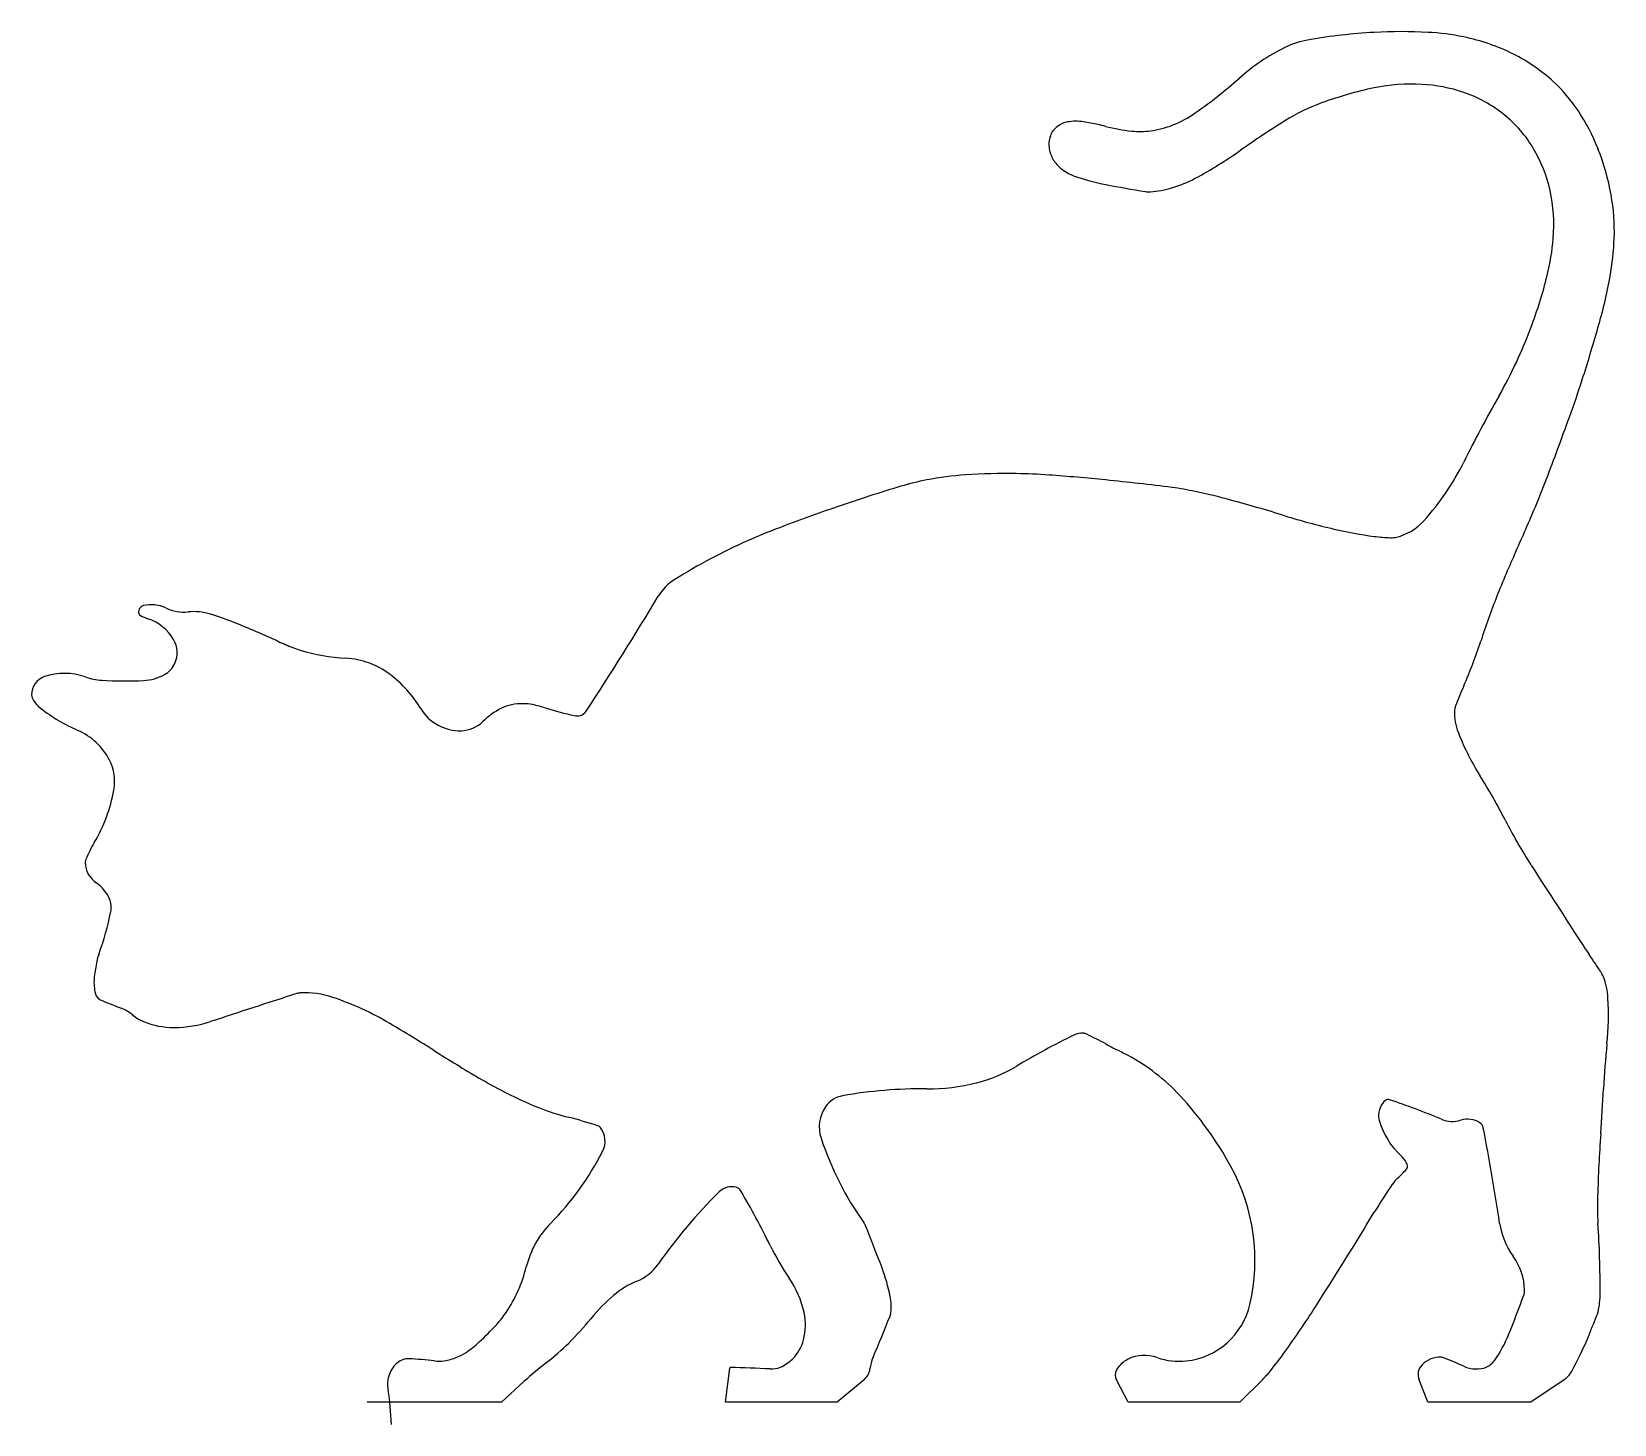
# Model space of a CAD drawing. Header units: metres. Extents: x 0 to 12.2, y -0.2 to 10.6.
import ezdxf

# ---------------------------------------------------------------- set-up
doc = ezdxf.new("R2010")
doc.units = ezdxf.units.M

msp = doc.modelspace()

# ---------------------------------------------------------------- linework, layer by layer
at = {"layer": 'CUT'}
for p, q in [((5.349, 0), (5.383, 0.262)), ((3.796, 0.158), (3.623, 0)), ((6.419, 0.172), (6.212, 0)), ((8.455, 0), (8.365, 0.172)), ((9.49, 0.172), (9.317, 0)), ((10.767, 0), (10.698, 0.172)), ((11.816, 0.172), (11.561, 0)), ((2.761, 0), (2.588, 0)), ((2.774, -0.172), (2.761, 0)), ((3.623, 0), (2.761, 0)), ((6.212, 0), (5.349, 0)), ((9.317, 0), (8.455, 0)), ((11.561, 0), (10.767, 0))]:
    msp.add_line(p, q, dxfattribs=at)
for centre, radius, start, end in [((9.96205, 9.83237), 0.679925, 99.4854, 116.093), ((10.6055, 6.08373), 4.48338, 93.2288, 99.7015), ((10.559, 6.66799), 3.89746, 86.9702, 93.0298), ((10.6801, 8.76422), 1.79779, 78.3548, 87.2937), ((10.7196, 8.97579), 1.58261, 63.4907, 78.2093), ((10.3689, 9.01629), 1.5918, 116.325, 131.796), ((10.8292, 9.19953), 1.33346, 47.3311, 63.4145), ((6.97196, 12.8303), 3.51567, 304.673, 311.641), ((10.9088, 7.40994), 2.77822, 101.54, 110.276), ((10.6423, 8.70472), 1.4563, 86.9805, 101.458), ((10.6603, 8.97475), 1.18571, 71.1708, 87.1631), ((10.8982, 9.27173), 1.23361, 33.7454, 47.4149), ((10.4805, 8.57023), 1.5414, 110.289, 122.029), ((10.711, 9.12955), 1.02283, 51.0502, 71.0598), ((8.47742, 10.6481), 0.864581, 291.907, 304.893), ((10.7407, 9.16425), 0.977211, 30.6893, 51.1228), ((10.617, 9.08504), 1.57118, 21.5832, 33.7088), ((8.00364, 9.70852), 0.157973, 126.807, 160.211), ((8.01834, 9.68972), 0.181834, 99.6062, 126.966), ((8.05188, 9.51801), 0.356754, 80.6241, 100.315), ((7.52165, 6.28666), 3.63132, 78.8962, 80.6759), ((7.99778, 8.8107), 1.06301, 74.4918, 77.8781), ((8.60783, 11.0786), 1.28555, 255.318, 264.472), ((8.54702, 10.4061), 0.610332, 264.073, 277.53), ((8.53066, 10.5264), 0.731803, 277.565, 291.596), ((13.6153, 3.54325), 7.46575, 121.965, 125.105), ((8.04118, 9.69713), 0.19716, 160.791, 189.969), ((8.08897, 9.70309), 0.245265, 189.408, 210.666), ((7.41191, 12.3545), 3.31017, 298.119, 305.242), ((10.6495, 9.10883), 1.08391, 12.4227, 30.7486), ((10.3426, 8.9774), 1.86592, 10.2055, 21.5574), ((8.08834, 9.70375), 0.245065, 210.872, 231.862), ((8.16854, 9.80014), 0.370423, 231.312, 250.024), ((8.58113, 10.9671), 1.60812, 250.412, 259.28), ((8.51226, 10.3063), 0.985184, 286.556, 297.817), ((10.3194, 19.8435), 10.6531, 258.974, 260.647), ((8.612, 9.50715), 0.176785, 262.196, 274.866), ((8.57448, 10.0722), 0.743029, 274.053, 287.103), ((10.4729, 9.0727), 1.26413, 355.431, 12.3), ((10.6531, 9.03015), 1.55096, 357.851, 10.32), ((9.99033, 9.11004), 1.74813, 345.928, 355.471), ((10.0938, 9.05155), 2.11066, 349.778, 357.84), ((8.10171, 9.57908), 3.69411, 339.461, 345.994), ((8.29664, 9.38074), 3.93775, 343.798, 349.705), ((8.12654, 9.57216), 3.66844, 330.361, 339.426), ((-2.36691, 12.4562), 15.0359, 342.297, 343.882), ((4.15621, 10.3924), 8.19417, 340.016, 342.175), ((20.4784, 2.55255), 10.5387, 150.4, 153.548), ((-19.5297, 18.9336), 33.373, 339.252, 340.133), ((9.21378, 8.15915), 2.04403, 318.135, 333.497), ((7.27815, 5.15277), 1.99206, 100.884, 106.781), ((7.38125, 4.60503), 2.54942, 94.0769, 100.835), ((7.50597, 2.84202), 4.31683, 88.8581, 94.0645), ((7.50233, 2.18063), 4.97818, 86.053, 88.9679), ((6.78292, -7.5987), 14.7839, 84.1802, 85.8803), ((6.4477, -11.3723), 18.5721, 82.7422, 84.3319), ((5.68025, 9.4006), 6.42085, 337.099, 339.109), ((10.3729, -5.18633), 12.7844, 106.682, 108.994), ((8.49431, 4.80367), 2.26723, 77.837, 82.4042), ((7.93945, 2.13161), 4.99625, 74.8406, 78.0731), ((11.3438, -7.98063), 15.7426, 109.025, 110.779), ((6.17687, -4.40212), 11.7635, 72.7615, 74.8764), ((-1.65477, 12.4748), 14.374, 335.693, 337.189), ((7.37204, 2.48261), 4.55086, 110.76, 114.001), ((11.2181, 11.8563), 5.25853, 252.798, 257.076), ((10.8113, 10.0512), 3.40817, 256.955, 262.273), ((10.4252, 7.07254), 0.416659, 283.854, 318.233), ((7.42405, 2.37209), 4.67297, 114.032, 121.838), ((10.5175, 7.94753), 1.28411, 262.641, 268.283), ((10.4877, 6.83036), 0.166592, 267.004, 282.936), ((19.1723, 3.07077), 8.47776, 155.711, 158.252), ((5.16458, 6.01157), 0.389161, 121.888, 149), ((0.873236, 6.09245), 0.048855, 103.296, 202.193), ((0.922678, 5.88282), 0.264241, 64.8446, 103.275), ((1.17506, 6.41799), 0.327455, 244.677, 275.422), ((-18.6024, 20.2741), 27.3289, 326.841, 329.033), ((16.3667, 4.20026), 5.45332, 158.352, 162.214), ((0.845509, 6.08151), 0.019051, 203.212, 246.788), ((1.04194, 6.46318), 0.448262, 242.938, 251.135), ((0.78064, 5.69329), 0.364767, 30.7879, 71.3977), ((1.24872, 5.65493), 0.439157, 72.6058, 95.5819), ((0.633807, 3.676), 2.51141, 68.2114, 72.7153), ((-1.53023, -1.69019), 8.29752, 65.5963, 68.0899), ((0.921974, 5.77748), 0.200257, 335.362, 30.7924), ((3.0843, 8.49072), 2.88036, 245.678, 248.165), ((7.58537, 7.03127), 3.77307, 336.405, 342.011), ((2.25285, 6.40935), 0.639071, 247.956, 253.374), ((2.51664, 7.30406), 1.57185, 253.492, 266.585), ((0.252162, 5.13599), 0.481995, 70.3808, 108.528), ((0.936035, 5.77004), 0.184375, 298.496, 335.644), ((2.38617, 5.11194), 0.624149, 53.0907, 86.6168), ((0.145684, 5.45497), 0.145714, 108.686, 181.167), ((0.564882, 6.02043), 0.456105, 250.682, 266.873), ((0.719295, 8.43796), 2.87855, 266.429, 272.862), ((0.844127, 5.94104), 0.378506, 272.858, 298.374), ((2.20262, 4.86531), 0.931577, 31.1356, 53.1737), ((16.448, 3.18449), 5.88836, 156.622, 158.244), ((0.081754, 5.45379), 0.081774, 181.251, 214.049), ((0.222618, 5.54734), 0.250872, 213.74, 232.241), ((3.75631, 5.08341), 0.297163, 101.119, 116.653), ((3.78714, 4.95228), 0.431811, 88.8242, 101.778), ((3.78847, 5.00884), 0.375237, 78.8559, 88.8509), ((3.64627, 4.33797), 1.06099, 72.3478, 78.3233), ((0.910787, 6.43872), 1.37699, 232.315, 246.286), ((3.30249, 5.52873), 0.352887, 210.996, 271.706), ((3.89741, 4.80929), 0.605463, 116.951, 133.976), ((4.64446, 7.5054), 2.26001, 252.583, 258.218), ((4.20491, 5.39402), 0.10337, 257.765, 284.622), ((4.2117, 5.36879), 0.077236, 284.473, 326.361), ((11.3241, 5.30425), 0.352935, 172.716, 200.266), ((11.0457, 5.33879), 0.072398, 157.063, 171.889), ((0.154889, 4.7201), 0.500517, 27.2142, 66.1837), ((3.30566, 5.42286), 0.246965, 271.704, 313.932), ((12.7687, 5.84363), 1.89495, 200.436, 212.302), ((0.27987, 4.78388), 0.360206, 349.462, 27.2844), ((7.56598, 2.55703), 4.2589, 26.9316, 32.2716), ((-0.58191, 4.94224), 1.23641, 329.462, 349.551), ((14.8322, 6.24769), 3.89085, 206.922, 212.782), ((1.28612, 3.83518), 0.935021, 149.196, 158.029), ((0.503268, 4.15314), 0.09009, 159.289, 187.744), ((0.607769, 4.16438), 0.195174, 186.88, 235.777), ((179.514, 112.291), 199.761, 212.779, 212.994), ((0.335016, 3.76498), 0.288474, 23.2816, 55.5985), ((0.447789, 3.81396), 0.165525, 348.515, 23.1377), ((-1.40532, 4.17085), 2.05268, 339.471, 349.052), ((0.828094, 3.33433), 0.332251, 159.443, 168.952), ((13.4493, 4.47054), 1.76464, 212.979, 215.293), ((9.02578, 1.34828), 3.6498, 32.5872, 35.1781), ((2.10983, 3.08192), 1.6386, 168.878, 173.127), ((11.9254, 3.19831), 0.210289, 22.2699, 33.3783), ((0.844877, 3.23613), 0.364292, 173.399, 191.58), ((11.6465, 3.09108), 0.509014, 2.69337, 21.5441), ((0.603149, 3.18571), 0.117367, 191.156, 222.776), ((0.524709, 3.11318), 0.010535, 222.971, 255.102), ((6.14501, 17.1693), 15.1486, 248.211, 248.894), ((25.0081, -68.3484), 75.0954, 107.805, 108.339), ((2.07419, 3.04769), 0.106388, 92.2565, 105.924), ((2.11022, 2.50124), 0.654001, 71.106, 93.526), ((1.56213, 0.880482), 2.36492, 59.5399, 71.2579), ((9.86485, 2.98966), 2.29358, 354.278, 3.13256), ((0.58247, 2.75832), 0.29871, 49.3654, 68.901), ((0.98017, 3.2239), 0.313608, 229.62, 248.061), ((1.09576, 3.51243), 0.624436, 248.114, 270.205), ((1.09895, 3.78815), 0.900152, 269.94, 288.193), ((-3.53465, -7.76238), 12.3987, 57.6158, 59.4847), ((10.7989, -2.79068), 6.26214, 116.181, 120.805), ((8.09816, 2.70303), 0.140471, 85.1635, 116.263), ((8.10402, 2.769), 0.074246, 64.4844, 85.3786), ((6.91725, 0.283897), 2.82818, 61.1476, 64.4734), ((9.12252, 12.2039), 11.2415, 237.642, 239.701), ((9.45168, 4.86796), 2.40986, 240.963, 243.303), ((6.84178, -0.376058), 3.44776, 62.1017, 63.7072), ((18.994, 2.07151), 6.88166, 174.25, 177.131), ((7.0065, 3.56879), 1.14226, 284.112, 300.836), ((7.74106, 1.33395), 1.51572, 42.8106, 61.8993), ((5.38551, 5.7957), 3.82324, 239.603, 246.222), ((6.91276, 3.94285), 1.52789, 269.596, 284.101), ((6.28767, 2.16279), 0.201222, 99.9207, 145.417), ((6.87357, -1.17029), 3.5854, 89.5456, 99.967), ((6.83478, 0.49531), 2.7505, 28.6724, 42.7969), ((10.5331, 2.2122), 0.147641, 129.576, 195.801), ((10.459, 2.30082), 0.032136, 69.9167, 128.408), ((8.52849, -3.45469), 6.10276, 67.4382, 71.4498), ((-6.02375, 3.39601), 18.1712, 355.815, 356.908), ((4.62521, 4.08831), 1.95424, 246.437, 255.654), ((6.34601, 2.12107), 0.272937, 145.159, 198.382), ((3.00297, -2.16626), 4.50729, 72.3979, 75.3753), ((4.35574, 2.09551), 0.035985, 40.7543, 73.4352), ((4.24983, 2.01058), 0.17172, 332.391, 39.1511), ((10.9518, 2.32876), 0.582267, 195.618, 227.714), ((10.956, 2.383), 0.21954, 246.942, 286.952), ((11.072, 2.00486), 0.17599, 57.3238, 107.181), ((11.1367, 2.10439), 0.057262, 10.6746, 58.0861), ((-4.44035, -0.943304), 15.9297, 8.38635, 11.0688), ((8.41686, 2.8043), 2.45359, 198.273, 215.485), ((23.9707, 1.23801), 11.9008, 175.991, 178.32), ((2.39875, 2.96166), 2.25283, 315.406, 332.774), ((10.4272, 1.75076), 0.198288, 29.3681, 47.9515), ((10.5452, 1.81694), 0.062967, 355.501, 29.5566), ((7.92485, 1.09206), 1.50776, 347.004, 28.6512), ((10.6953, 1.54553), 0.242666, 132.305, 146.065), ((10.0037, 2.31472), 0.791728, 311.853, 318.971), ((10.579, 1.814), 0.029069, 319.185, 356.055), ((8.13164, -1.24524), 4.02768, 134.632, 145.034), ((5.39816, 1.52277), 0.13746, 75.7475, 134.389), ((5.41844, 1.60042), 0.057214, 29.9725, 76.2877), ((-0.197321, -1.6834), 6.56261, 26.1413, 30.314), ((14.3971, -0.9981), 4.73413, 145.534, 148.677), ((14.2531, 1.51504), 2.17928, 178.108, 183.553), ((4.51927, 0.869477), 0.726062, 135.32, 166.254), ((6.32799, 1.31789), 0.110184, 20.7921, 34.3135), ((-11.0656, -5.67516), 18.8569, 20.8453, 21.8959), ((-19.0606, 19.2671), 34.3823, 327.373, 328.813), ((11.8918, 1.46542), 0.579163, 188.481, 216.122), ((3.7358, 0.84712), 8.3592, 359.958, 3.65496), ((7.50327, 2.09453), 2.0148, 206.105, 214.408), ((11.0501, 0.852643), 0.461975, 1.16054, 35.9716), ((2.7525, 1.30187), 1.09285, 325.952, 346.244), ((4.52506, 1.27785), 0.373844, 292.313, 324.921), ((5.2483, 0.542452), 1.39832, 11.1978, 20.6245), ((4.91829, 0.319175), 0.662344, 112.296, 130.742), ((5.21518, 0.52758), 0.758414, 12.3661, 34.3946), ((11.4044, 0.86119), 0.107633, 339.218, 0.431206), ((5.42445, -0.271521), 1.44024, 130.662, 140.633), ((6.2241, 0.732699), 0.404157, 353.935, 11.605), ((8.84252, 0.879576), 0.565817, 276.136, 347.073), ((4.43946, 3.34916), 7.50355, 337.825, 340.326), ((11.4367, 0.838653), 0.658273, 346.949, 0.204305), ((2.98884, 1.13952), 0.80613, 317.798, 326.108), ((2.34833, 2.25547), 2.54074, 314.876, 320.577), ((5.50804, 0.593494), 0.458236, 345.66, 12.1576), ((-7.21474, 6.19321), 14.8985, 336.888, 338.207), ((6.5192, 0.701824), 0.10745, 338.245, 353.682), ((3.25508, 4.98954), 7.89012, 324.306, 327.317), ((-9.48205, 9.33977), 23.2316, 337.68, 338.119), ((12.0184, 0.700659), 0.06058, 342.061, 349.866), ((1.9685, 2.0805), 2.19411, 312.506, 317.494), ((10.4495, 0.903813), 1.01506, 325.097, 337.6), ((9.6365, 1.48296), 2.56161, 330.819, 337.846), ((3.14739, 0.67968), 0.359262, 291.318, 304.33), ((2.85408, 1.11286), 0.882399, 304.195, 312.569), ((2.85358, 1.74275), 1.82092, 307.855, 314.993), ((5.65031, 0.554811), 0.310827, 313.941, 346.073), ((7.1235, 2.20866), 3.12588, 321.036, 324.332), ((2.96828, 0.134618), 0.224416, 140.95, 170.411), ((2.92435, 0.16857), 0.168913, 105.925, 140.505), ((2.90207, 0.243906), 0.09036, 85.6038, 105.451), ((2.69966, -3.24185), 3.58197, 83.4863, 86.6495), ((3.13991, 0.587054), 0.272174, 262.844, 278.684), ((3.10177, 0.790385), 0.478983, 279.521, 291.588), ((5.69433, -1.92425), 2.81769, 127.706, 132.355), ((5.387, 0.262), 0.004, 90, 180), ((5.15851, -10.4004), 10.6689, 87.123, 88.7728), ((5.70421, 0.432216), 0.17751, 266.702, 293.151), ((5.64563, 0.558748), 0.316913, 293.896, 314.057), ((6.33903, 0.269056), 0.125758, 309.487, 353.583), ((6.791, 0.216), 0.329317, 156.938, 173.199), ((8.43501, 0.208573), 0.078987, 150.889, 207.583), ((8.54381, 0.147758), 0.203628, 115.857, 150.832), ((8.58136, 0.069019), 0.290861, 70.3845, 115.748), ((8.84788, 0.820014), 0.506026, 250.505, 276.254), ((10.7972, 0.211961), 0.106943, 135.438, 201.942), ((10.86, 0.150375), 0.194883, 87.0503, 135.488), ((10.8669, 0.283026), 0.062052, 69.1103, 87.1124), ((9.34572, -3.53031), 4.16758, 65.9674, 68.2656), ((11.144, 0.506242), 0.251401, 246.324, 267.959), ((11.1443, 0.442415), 0.187647, 267.154, 292.458), ((11.1557, 0.409982), 0.153319, 293.143, 325.436), ((2.96897, 0.13358), 0.22527, 170.18, 192.454), ((8.86906, 0.796066), 0.880355, 314.856, 321.08), ((11.7156, 0.321533), 0.180129, 303.886, 330.925), ((2.12884, -0.045899), 0.633821, 4.15275, 11.9187)]:
    msp.add_arc(centre, radius, start, end, dxfattribs=at)

doc.saveas('drawing.dxf')
